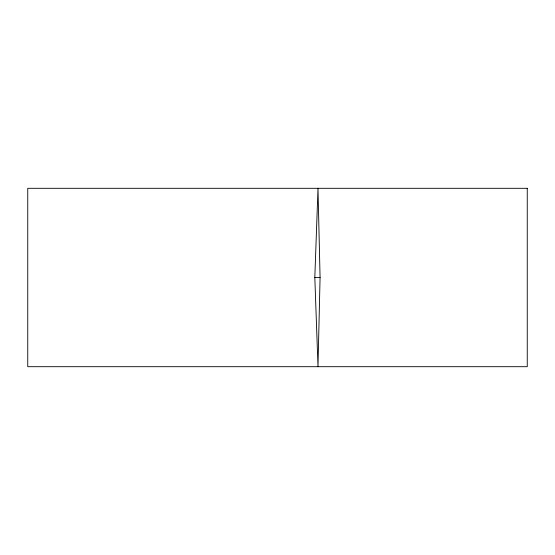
<?xml version="1.0" encoding="UTF-8"?>
<svg xmlns="http://www.w3.org/2000/svg" width="555" height="555" viewBox="0 0 555 555"><rect width="100%" height="100%" fill="white"/><g stroke="black" fill="none" stroke-linecap="round" stroke-linejoin="round"><path stroke-width="0.83" d="M320.075 277.5L317.994 366.695L314.817 277.5L317.994 188.305L320.075 277.5L314.817 277.5M527.25 188.305L27.75 188.305L27.75 366.695L527.25 366.695L527.25 188.305"/></g></svg>
